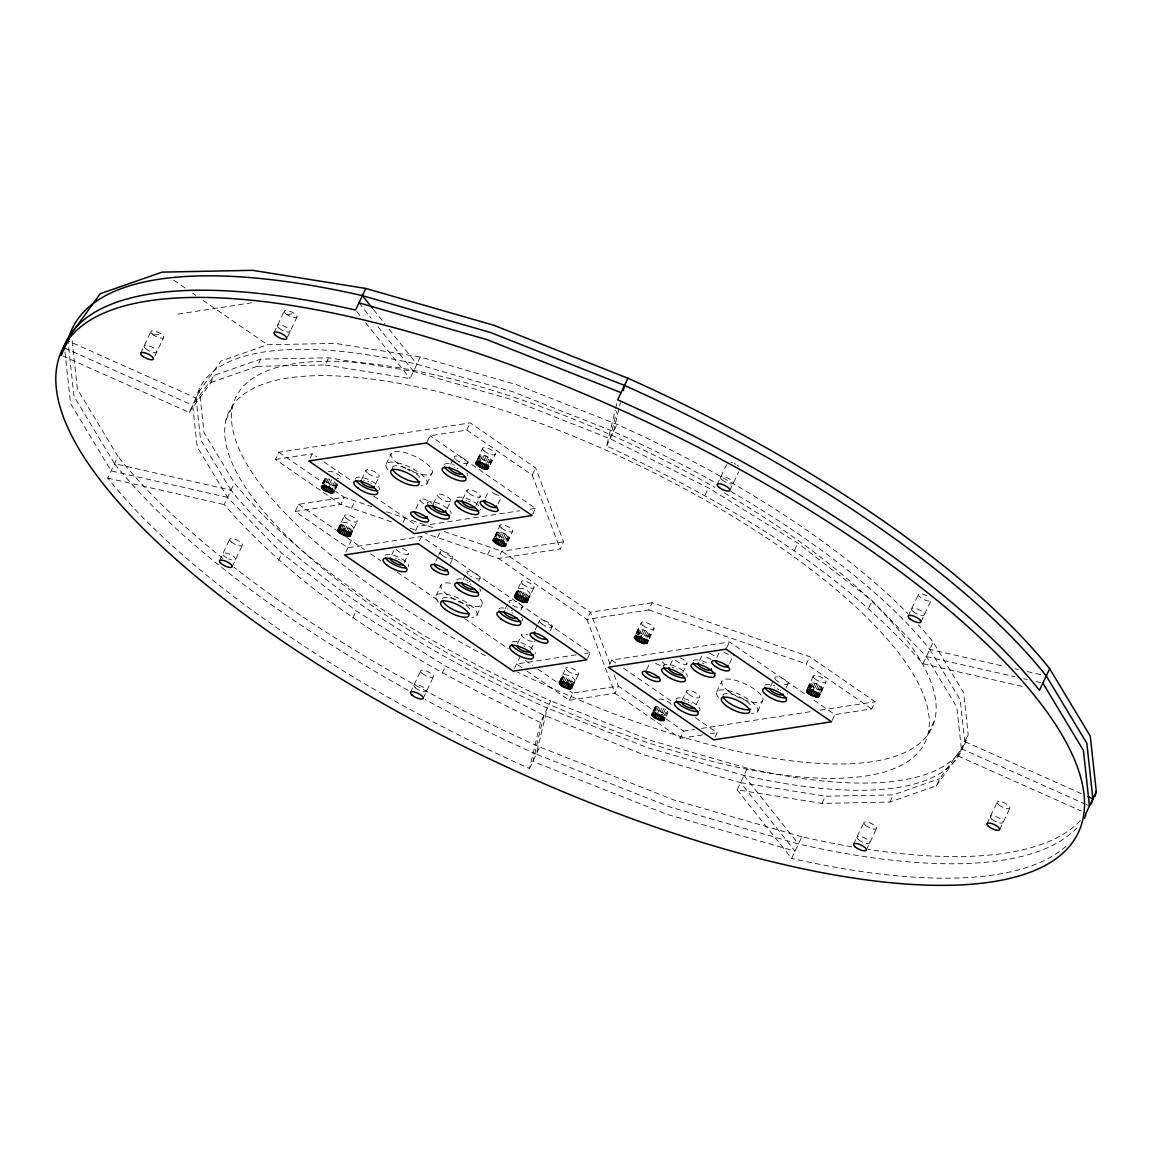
<?xml version="1.0" encoding="UTF-8"?>
<svg xmlns="http://www.w3.org/2000/svg" width="1154" height="1154" viewBox="0 0 1154 1154"><rect width="100%" height="100%" fill="white"/><g stroke="black" fill="none" stroke-linecap="round" stroke-linejoin="round"><path stroke-width="0.75" stroke-dasharray="5 3.75" d="M72.139 340.791L77.405 389.158L117.968 456.494L107.726 478.073A562.517 185.924 25.4 0 0 529.47 768.564L540.505 722.476L550.746 700.896A421.888 139.446 25.4 0 1 234.435 483.021L204.013 432.519L199.483 390.874L221.135 360.942L267.512 344.743L335.439 343.402L420.301 356.99L516.314 384.599L616.914 424.34A421.888 139.446 25.4 0 1 907.65 613.394M1022.069 686.356L922.984 663.781C837.602 566.023 722.649 500.793 606.658 445.92L615.241 410.059M615.645 408.357L616.871 403.236M543.923 715.278L532.888 761.366L667.026 814.349L795.034 851.162L740.522 782.614L644.523 755.019L543.923 715.278L445.574 666.118L356.182 610.884L281.836 553.343L227.598 497.417L197.19 446.901L192.646 405.27L214.312 375.324L260.689 359.139L328.616 357.783L413.478 371.386L509.477 398.981L610.077 438.722L708.426 487.882L797.818 543.116L872.164 600.657L926.402 656.583L956.81 707.099L961.354 748.73L939.688 778.676L936.283 785.86L889.907 802.059L821.965 803.4L737.117 789.812L747.359 768.232A421.888 139.446 25.4 0 0 968.177 734.348L963.648 692.703L933.225 642.201A421.888 139.446 25.4 0 0 918.454 624.862M610.077 438.722L616.611 411.401M1076.999 827.793A562.517 185.924 25.4 0 1 798.453 843.963L670.445 807.165L536.307 754.182L547.342 708.08A421.888 139.446 25.4 0 1 231.016 490.219L114.549 463.692L74 396.341L67.942 340.819L196.065 398.072A421.888 139.446 25.4 0 1 416.882 364.188L512.895 391.797L613.495 431.524A421.888 139.446 25.4 0 1 715.033 482.459M613.495 431.524L620.434 402.501M140.615 353.239L150.871 331.66M154.795 356.081L163.68 337.386M62.763 355.951L189.227 412.454L199.483 390.874M189.227 412.454L210.893 382.522L214.312 375.324M225.953 420.143L232.791 405.761M210.893 382.522L257.27 366.323L260.689 359.139M273.974 332.77L284.23 311.191M287.476 337.069L297.04 316.917M540.505 722.476C424.513 667.589 309.575 602.359 224.179 504.601L234.435 483.021M219.404 560.931L229.646 539.336M391.668 521.882L340.819 504.471L275.445 459.436L278.864 452.253L470.241 422.883L535.615 467.904L563.628 541.76L560.209 548.943L498.384 558.435L425.537 533.48M257.27 366.323L325.197 364.981L328.616 357.783M232.214 566.643L242.455 545.063M310.21 458.109L312.258 453.796L316.643 456.825M587.487 658.444L590.213 652.688L421.513 536.48L347.902 547.775L295.179 511.467L298.597 504.284L344.238 497.273L371.689 506.678M278.417 560.541L281.836 553.343M322.514 483.641L325.933 476.443M322.875 483.137L324.923 478.823L329.842 479.213L327.116 484.968M323.264 482.891L324.923 478.823M323.639 482.862L325.702 478.549M323.784 483.728L324.635 480.021M324.779 482.848L326.827 478.535M326.193 483.064L328.241 478.751M329.467 484.19L331.515 479.876L333.16 480.699L331.111 485.012M332.597 485.935L334.646 481.622M333.838 486.887L335.886 482.574M334.747 487.825L336.795 483.512L337.372 485.041L335.324 489.354M334.876 488.69L337.372 485.041M335.251 488.661L337.3 484.348M335.641 488.416L337.011 485.546M337.632 529.989L344.469 515.593M361.649 479.357L365.933 470.313M338.396 529.239L341.411 522.286C345.94 521.565 352.071 524.19 353.86 528.518L351.595 529.311L346.907 527.955M325.197 364.981L410.059 378.57L420.301 356.99M338.771 529.21L342.19 522.026M339.579 528.647L341.627 524.32L341.122 523.483M339.896 529.196L343.315 521.997M341.31 529.412L344.729 522.228M351.566 508.149L354.985 500.951M342.911 529.874L346.33 522.69M344.584 530.537L348.003 523.339M346.229 531.359L349.648 524.161M347.715 532.282L351.133 525.084M348.955 533.235L352.374 526.051M349.864 534.172L353.283 526.974M350.369 535.009L353.788 527.825M350.441 535.701L357.278 521.319M375.613 484.016L379.19 476.472M386.085 464.24L391.206 453.45M345.854 552.102L351.321 540.591M427.297 441.477L430.024 435.722L466.836 430.081L532.21 475.102L560.209 548.943M352.763 618.082L356.182 610.884M403.063 522.445L405.112 518.132M391.639 555.045L395.216 547.515M427.009 483.598L432.144 472.808M415.887 508.611L420.157 499.624M415.642 530.739L417.69 526.412L519.646 510.775M450.695 464.297L452.83 459.768M466.836 430.081L470.241 422.883M404.188 562.719L408.487 553.675M433.269 503.88L437.554 494.835M419.465 540.808L421.513 536.48M466.101 465.942L467.529 462.927M447.233 508.539L450.81 501.009A7.313 2.423 25.4 0 0 442.054 494.532A7.313 2.423 25.4 0 0 439.761 498.081A7.313 2.423 25.4 0 0 450.738 501.153M437.51 537.591L440.237 531.835M477.453 459.422L482.56 448.401M477.843 459.177L479.501 455.094C484.031 454.373 490.161 456.998 491.95 461.326L489.685 462.119L486.671 461.427L481.867 459.032L479.213 456.292M478.218 459.148L480.266 454.835M478.665 460.561L481.406 454.806M480.093 460.792L482.819 455.037M462.711 499.365L466.995 490.32M482.372 459.811L484.42 455.498M435.837 561.19L437.972 556.704M438.679 555.204L440.107 552.203M484.045 460.475L486.094 456.162M485.69 461.297L487.738 456.984M486.498 463.648L489.224 457.893M488.416 463.172L490.464 458.859M490.003 462.667L491.373 459.782M490.508 463.504L491.878 460.634M490.219 464.701L495.369 454.128M475.967 505.524L480.266 496.494M450.002 564.133L452.844 558.132M435.996 595.825L441.116 585.035M485.286 497.965L488.834 490.464M498.038 503.894L500.879 497.893M463.259 579.582L465.408 575.053M410.42 692.501L420.676 670.921M494.489 536.985L499.956 525.474M495.239 536.249L496.898 532.182C501.427 531.446 507.558 534.071 509.347 538.399L505.668 538.961M495.614 536.221L497.662 531.907M495.744 537.086L496.609 533.364M487.637 554.757L491.056 547.559M496.754 536.206L498.802 531.879M498.167 536.422L500.216 532.109M478.665 581.227L480.107 578.212M499.076 538.327L501.817 532.571M423.244 698.228L433.486 676.633M501.442 537.548L503.49 533.235M532.21 475.102L535.615 467.904M503.086 538.37L505.135 534.057M504.572 539.293L506.62 534.966M442.155 673.316L445.574 666.118M505.813 540.245L507.861 535.932M506.707 541.183L508.77 536.87M507.904 540.577L509.275 537.706M507.616 541.774L512.765 531.201M476.919 615.183L482.055 604.393M532.73 514.107L535.47 508.351L430.024 435.722M505.438 608.634L507.587 604.105M514.439 596.099L521.276 581.703M514.799 595.594L518.218 588.396C522.748 587.674 528.893 590.3 530.667 594.627L528.402 595.421L525.387 594.728M515.203 595.349L518.218 588.396M515.578 595.32L518.997 588.136M516.401 594.757L518.449 590.43L517.93 589.593M516.718 595.305L520.122 588.107M518.132 595.522L521.536 588.338M519.718 595.983L523.137 588.8M521.406 596.647L524.825 589.463M523.036 597.469L526.455 590.271M524.536 598.392L527.941 591.194M525.777 599.344L529.181 592.161M520.843 610.278L522.272 607.264M526.671 600.282L530.09 593.084M527.868 599.691L530.595 593.935M527.941 600.383L534.086 587.429M606.658 445.92L616.914 424.34M517.454 643.701L521.752 634.657M514.554 668.296L520.021 656.785M535.24 629.666L537.375 625.165M538.081 623.665L539.509 620.664M530.71 649.861L535.009 640.831M550.126 631.094L552.261 626.593M559.055 682.49L565.893 668.108M559.82 681.74L562.835 674.801C567.364 674.066 573.495 676.691 575.283 681.019L573.019 681.812L570.004 681.12L565.2 678.725L562.546 675.984M560.195 681.726L563.599 674.527M561.003 681.148L563.051 676.835M561.32 681.697L564.739 674.499M562.734 681.927L566.152 674.729M564.335 682.389L567.754 675.191M566.008 683.053L569.427 675.855M567.653 683.86L571.071 676.677M529.47 768.564L539.726 746.984A562.517 185.924 25.4 0 1 234.017 567.278M569.138 684.784L572.557 677.586M570.379 685.75L573.798 678.552M571.288 686.673L574.706 679.49M572.471 686.082L575.211 680.326M572.196 687.279L578.702 673.821M526.859 671.037L569.326 700.29L572.745 693.092L618.385 686.096L654.693 711.109M609.658 664.358L611.707 660.045L729.472 641.97L805.622 694.419M636.46 632.868L641.235 622.799M636.128 633.806L638.176 629.493C642.706 628.757 648.851 631.382 650.64 635.71L648.909 639.085M636.532 633.56L638.176 629.493M636.907 633.532L638.955 629.218M563.628 541.76L501.802 551.237L498.384 558.435L586.953 619.438L648.779 609.947L652.198 602.763L809.762 656.727L875.136 701.747L871.717 708.945L834.919 714.586L811.478 698.458M637.354 634.945L640.095 629.204M637.946 635.335L639.316 632.45L637.902 630.675M705.022 495.08L708.426 487.882M638.768 635.176L641.509 629.42M641.047 634.195L643.11 629.882M642.735 634.859L644.783 630.546M644.365 635.681L646.413 631.368M717.096 484.55L726.587 464.572M645.865 636.604L647.913 632.291M647.106 637.556L649.154 633.243M648.692 637.051L650.048 634.181M649.197 637.902L650.553 635.017M649.269 638.595L654.044 628.526M729.905 490.277L738.647 471.899M646.716 669.594L649.558 663.593M670.157 665.05L673.734 657.506M653.164 711.383L656.583 704.185M653.525 710.878L655.573 706.565L658.905 706.493L656.842 710.821M653.929 710.633L655.573 706.565M654.304 710.604L656.352 706.291M654.433 711.47L655.299 707.763M655.429 710.59L657.491 706.277M657.766 712.71L660.492 706.955L662.18 707.618L660.131 711.931M661.761 712.754L663.81 708.441M663.261 713.677L665.31 709.364L666.55 710.316L663.81 716.071M682.706 672.724L687.005 663.68M665.396 715.567L667.445 711.253L666.594 714.975M666.305 716.158L668.036 712.783L664.343 713.345M699.612 660.535L703.19 652.991M682.173 700.117L686.471 691.073M716.822 657.448L719.678 651.447M652.198 602.763L590.372 612.24L586.953 619.438L614.967 693.28L680.341 738.315L683.759 731.117L694.391 729.487M696.15 704.777L699.728 697.247M726.746 647.726L729.472 641.97M729.573 663.377L733.843 654.376M716.735 691.982L721.856 681.192M794.414 550.314L797.818 543.116M715.091 736.973L717.139 732.66L693.713 716.533M757.673 711.34L762.794 700.55M770.511 686.572L773.368 680.543M785.917 688.217L788.067 683.687M871.717 708.945L806.343 663.925L809.762 656.727M807.425 688.606L813.209 676.143M807.814 688.347L810.151 682.851C814.681 682.115 820.826 684.74 822.6 689.068L820.883 692.443M808.189 688.332L810.93 682.577M809.012 687.755L809.877 684.033M809.329 688.303L812.055 682.548M809.92 688.693L811.276 685.808L810.382 684.885M810.743 688.534L813.469 682.779M813.022 687.553L815.07 683.24M814.71 688.217L816.758 683.904M816.34 689.039L818.388 684.726M817.825 689.962L819.888 685.635M819.066 690.914L821.114 686.601M820.653 690.409L822.023 687.539M820.48 692.688L822.528 688.375M821.244 691.938L826.019 681.87M868.76 607.855L872.164 600.657M832.178 720.341L834.919 714.586M737.117 789.812L791.615 858.36L801.871 836.765A562.517 185.924 25.4 0 0 851.84 846.791M908.126 616.121L918.368 594.541M821.965 803.4L825.384 796.217L893.311 794.861L939.688 778.676M920.935 621.847L931.191 600.268A7.025 2.322 25.4 0 1 923.128 599.186A7.025 2.322 25.4 0 1 918.945 593.935A7.025 2.322 25.4 0 1 928.465 596.849M922.984 663.781L933.225 642.201M853.542 844.266L863.798 822.687M866.351 849.993L876.607 828.413M889.907 802.059L893.311 794.861M928.047 733.857L934.87 719.461M936.283 785.86L957.935 755.928L968.177 734.348M986.901 823.812L997.157 802.232M999.71 829.538L1009.966 807.959M650.279 636.215L645.36 635.811L639.316 632.45M822.239 689.573L817.32 689.169L811.276 685.808M177.99 314.076L251.601 302.781M153.597 335.093L160.954 333.953M286.957 314.624L294.313 313.499M275.445 459.436L312.258 453.796M295.179 511.467L340.819 504.471L344.238 497.273L335.525 491.272M530.191 509.159L535.47 508.351M576.192 654.837L516.603 663.983L525.402 670.027M584.963 653.496L590.213 652.688M569.326 700.29L614.967 693.28L618.385 686.096L613.928 674.34M701.473 728.405L811.334 711.542M820.205 710.186L875.136 701.747M680.341 738.315L703.118 734.809M710.128 733.742L717.139 732.66M336.232 485.82L332.092 485.142M740.522 782.614L825.384 796.217M730.857 491.489A421.888 139.446 25.4 0 1 929.821 649.399L1004.557 666.421M1014.986 668.801L1018.463 669.594M1027.161 671.57L1041.067 674.729M227.598 497.417L111.13 470.875L70.582 403.539L64.927 351.595M926.402 656.583L1015.058 676.778M1023.742 678.768L1027.219 679.547M1035.917 681.538L1042.87 683.125M107.726 478.073L224.179 504.601M747.359 768.232L651.361 740.623L550.746 700.896M1081.385 793.649L964.773 741.546A421.888 139.446 25.4 0 1 743.941 775.43L647.942 747.821L547.342 708.08M801.871 836.765L673.864 799.967L539.726 746.984M386.59 511.785L434.106 528.056M444.203 531.518L501.802 551.237L590.372 612.24L610.105 664.271M410.29 528.258L417.056 530.58M648.779 609.947L806.343 663.925M662.757 712.898L655.804 708.599M64.537 348.018L192.646 405.27M961.354 748.73L1084.544 803.775M1086.188 804.511L1089.463 805.982M957.935 755.928L1081.125 810.974M502.394 537.836L497.114 534.215M330.419 484.492L325.139 480.857M523.714 594.065L518.449 590.43M173.792 280.191L185.505 288.269M192.833 293.304L195.762 295.323M203.075 300.372L267.512 344.743M323.971 461.86L351.797 481.03M373.766 496.162L417.69 526.412M611.707 660.045L616.092 663.074M623.42 668.108L671.743 701.401M278.864 452.253L323.899 483.266M666.32 719.115L683.759 731.117M298.597 504.284L336.679 530.508M346.921 537.562L364.635 549.766M370.564 553.833L380.921 560.974M397.192 572.182L438.635 600.729M464.572 618.587L508.178 648.635M525.33 660.434L532.73 665.541M537.591 668.887L556.632 682M569.773 691.058L572.745 693.092M343.777 526.21L341.627 524.32M373.507 309.633L384.628 323.625M389.071 329.222L416.882 364.188M743.941 775.43L798.453 843.963M358.966 302.838L371.199 318.23M377.877 326.625L413.478 371.386M356.658 311.436L360.005 315.633M365.558 322.63L410.059 378.57M929.821 649.399L960.229 699.901L964.773 741.546M231.016 490.219L200.594 439.717L196.065 398.072M520.512 604.364A7.313 2.423 25.4 0 1 519.026 607.855A7.313 2.423 25.4 0 1 509.26 602.316A7.313 2.423 25.4 0 1 515.16 601.335M515.607 601.522A7.313 2.423 25.4 0 1 516.516 601.912M518.694 603.08A7.313 2.423 25.4 0 1 519.473 603.585M532.268 641.494A7.313 2.423 25.4 0 1 522.084 636.042A7.313 2.423 25.4 0 1 527.883 634.902M402.27 548.136A7.313 2.423 25.4 0 1 407.578 554.324A7.313 2.423 25.4 0 1 396.154 549.636M395.447 557.988A7.313 2.423 25.4 0 1 396.356 558.305M398.173 559.099A7.313 2.423 25.4 0 1 399.472 559.805M401.029 560.815A7.313 2.423 25.4 0 1 401.376 561.075M523.786 645.822A7.313 2.423 25.4 0 1 524.695 646.254M438.318 601.955A22.647 7.487 25.4 0 1 444.564 593.892A22.647 7.487 25.4 0 1 472 606.514A22.647 7.487 25.4 0 1 471.741 617.332M480.338 598.984A22.647 7.487 25.4 0 1 470.356 605.749A22.647 7.487 25.4 0 1 442.833 590.444A22.647 7.487 25.4 0 1 452.801 583.679M467.774 574.158A7.313 2.423 25.4 0 1 471.193 571.706A7.313 2.423 25.4 0 1 480.093 577.49A7.313 2.423 25.4 0 1 473.053 577.591M471.697 576.942A7.313 2.423 25.4 0 1 470.428 576.221M469.274 575.457A7.313 2.423 25.4 0 1 468.928 575.197M467.514 582.669A7.313 2.423 25.4 0 1 467.976 582.842M470.226 583.852A7.313 2.423 25.4 0 1 471.092 584.328M511.958 612.687A7.313 2.423 25.4 0 1 512.838 613.135M442.472 598.609A15.608 5.164 25.4 0 1 458.326 600.686A15.608 5.164 25.4 0 1 470.702 611.735M456.739 579.899A13.083 4.327 25.4 0 1 467.586 580.606M469.216 581.27A13.083 4.327 25.4 0 1 470.024 581.63M479.703 588.713A13.083 4.327 25.4 0 1 480.295 589.896M480.381 590.257A13.083 4.327 25.4 0 1 480.324 591.194M522.473 618.948A13.083 4.327 25.4 0 1 522.171 620.737M499.105 608.721A13.083 4.327 25.4 0 1 506.577 608.605M507.356 608.822A13.083 4.327 25.4 0 1 508.149 609.067M511.395 610.322A13.083 4.327 25.4 0 1 512.203 610.682M521.579 617.332A13.083 4.327 25.4 0 1 522.142 618.169M512.376 641.898A13.083 4.327 25.4 0 1 524.536 644.062A13.083 4.327 25.4 0 1 535.067 652.14M535.211 652.515A13.083 4.327 25.4 0 1 535.225 653.799M385.119 555.362A13.083 4.327 25.4 0 1 399.212 557.497A13.083 4.327 25.4 0 1 408.559 566.917M724.409 492.931A385.321 127.358 25.4 0 1 920.488 742.671A385.321 127.358 25.4 0 1 517.785 672.162M485.618 655.833A385.321 127.358 25.4 0 1 250.721 379.724A385.321 127.358 25.4 0 1 714.961 487.464M536.307 754.182A562.517 185.924 25.4 0 1 425.263 699.612M408.227 690.323A562.517 185.924 25.4 0 1 114.549 463.692M1080.404 820.609A562.517 185.924 25.4 0 1 867.909 849.387M222.837 558.435A562.517 185.924 25.4 0 1 117.968 456.494M227.035 558.074A7.025 2.322 25.4 0 1 224.669 552.925A7.025 2.322 25.4 0 1 235.257 558.219A7.025 2.322 25.4 0 1 228.665 558.897M1066.195 846.041A562.517 185.924 25.4 0 1 791.615 858.36M731.03 462.408A7.025 2.322 25.4 0 1 732.631 462.869M734.305 463.533A7.025 2.322 25.4 0 1 735.949 464.355M737.435 465.264A7.025 2.322 25.4 0 1 738.675 466.23M363.669 480.194A7.313 2.423 25.4 0 1 364.448 480.324M367.982 481.478A7.313 2.423 25.4 0 1 368.891 481.896M370.607 482.848A7.313 2.423 25.4 0 1 371.386 483.353M454.979 458.628A7.313 2.423 25.4 0 1 459.956 456.825A7.313 2.423 25.4 0 1 467.457 463.071A7.313 2.423 25.4 0 1 457.446 460.677M456.71 460.172A7.313 2.423 25.4 0 1 455.729 459.379M454.488 467.226A7.313 2.423 25.4 0 1 454.936 467.384M457.215 468.351A7.313 2.423 25.4 0 1 458.095 468.798M405.905 468.611A22.647 7.487 25.4 0 1 397.005 451.301A22.647 7.487 25.4 0 1 431.538 469.029A22.647 7.487 25.4 0 1 407.218 469.289M387.802 469.649A22.647 7.487 25.4 0 1 395.779 462.48A22.647 7.487 25.4 0 1 422.955 475.708A22.647 7.487 25.4 0 1 420.878 485.747M435.678 504.774A7.313 2.423 25.4 0 1 436.068 504.846M465.927 500.418A7.313 2.423 25.4 0 1 466.346 500.533M468.582 501.298A7.313 2.423 25.4 0 1 469.952 501.918M423.994 503.88A7.025 2.322 25.4 0 1 421.657 498.917A7.025 2.322 25.4 0 1 432 503.519M498.917 495.427A7.025 2.322 25.4 0 1 496.84 494.821M496.393 494.662A7.025 2.322 25.4 0 1 490.046 490.537M392.403 467.341A15.608 5.164 25.4 0 1 406.468 468.25A15.608 5.164 25.4 0 1 420.676 478.953M457.33 497.735A13.083 4.327 25.4 0 1 477.323 504.298M477.857 504.76A13.083 4.327 25.4 0 1 478.809 505.683M480.554 509.174A13.083 4.327 25.4 0 1 480.338 509.736M427.211 503.562A13.083 4.327 25.4 0 1 439.111 503.721A13.083 4.327 25.4 0 1 451.142 513.386M355.605 479.025A13.083 4.327 25.4 0 1 365.861 478.564A13.083 4.327 25.4 0 1 379.06 487.392M379.392 488.156A13.083 4.327 25.4 0 1 379.406 489.455M444.362 464.37A13.083 4.327 25.4 0 1 454.2 465.004M466.836 472.996A13.083 4.327 25.4 0 1 467.384 473.832M467.731 474.611A13.083 4.327 25.4 0 1 467.745 475.895M328.342 471.625A7.025 2.322 25.4 0 1 338.713 474.9A7.025 2.322 25.4 0 1 337.112 478.42M711.21 659.237A7.313 2.423 25.4 0 1 703.897 654.866M709.782 653.424A7.313 2.423 25.4 0 1 716.1 657.78M775.517 679.389A7.313 2.423 25.4 0 1 779.599 677.311A7.313 2.423 25.4 0 1 788.095 683.168A7.313 2.423 25.4 0 1 780.551 682.865M779.224 682.187A7.313 2.423 25.4 0 1 777.608 681.192M777.233 680.932A7.313 2.423 25.4 0 1 775.993 679.894M774.579 687.856A7.313 2.423 25.4 0 1 775.026 688M777.306 688.895A7.313 2.423 25.4 0 1 778.633 689.573M780.248 690.568A7.313 2.423 25.4 0 1 780.609 690.828M683.846 700.925A7.313 2.423 25.4 0 1 684.986 701.084M688.058 702.05A7.313 2.423 25.4 0 1 688.967 702.454M691.145 703.623A7.313 2.423 25.4 0 1 691.534 703.868M718.452 697.391A22.647 7.487 25.4 0 1 726.443 690.222A22.647 7.487 25.4 0 1 753.605 703.45A22.647 7.487 25.4 0 1 751.542 713.489M672.248 667.517A7.313 2.423 25.4 0 1 673.518 667.849M676.691 669.104A7.313 2.423 25.4 0 1 677.124 669.334M680.802 671.859A7.313 2.423 25.4 0 1 681.062 672.118M679.879 657.751A7.313 2.423 25.4 0 1 686.933 662.814A7.313 2.423 25.4 0 1 682.36 663.939A7.313 2.423 25.4 0 1 674.253 659.136M662.107 661.747A7.025 2.322 25.4 0 1 662.944 665.728A7.025 2.322 25.4 0 1 653.712 662.122M728.376 654.304A7.025 2.322 25.4 0 1 726.198 653.38M725.765 653.164A7.025 2.322 25.4 0 1 723.789 651.981M702.526 663.204A7.313 2.423 25.4 0 1 703.853 663.622M722.967 695.429A15.608 5.164 25.4 0 1 736.641 695.79A15.608 5.164 25.4 0 1 751.341 706.695M663.435 666.565A13.083 4.327 25.4 0 1 675.71 666.565A13.083 4.327 25.4 0 1 687.221 676.662M693.265 660.622A13.083 4.327 25.4 0 1 709.508 664.228M764.886 685.144A13.083 4.327 25.4 0 1 774.738 685.779M787.36 693.77A13.083 4.327 25.4 0 1 787.677 694.203M676.157 699.483A13.083 4.327 25.4 0 1 690.063 700.867A13.083 4.327 25.4 0 1 699.627 710.72M658.992 699.367A7.025 2.322 25.4 0 1 668.714 702.166A7.025 2.322 25.4 0 1 669.176 706.378M152.357 334.126A7.025 2.322 25.4 0 0 163.32 337.877A7.025 2.322 25.4 0 0 156.151 331.559A7.025 2.322 25.4 0 0 152.357 334.126M285.716 313.657A7.025 2.322 25.4 0 0 296.679 317.422A7.025 2.322 25.4 0 0 289.51 311.09A7.025 2.322 25.4 0 0 285.716 313.657M541.63 623.78A7.025 2.322 25.4 0 0 552.189 626.737A7.025 2.322 25.4 0 0 543.837 620.376A7.025 2.322 25.4 0 0 541.63 623.78M442.213 555.319A7.025 2.322 25.4 0 0 452.772 558.276A7.025 2.322 25.4 0 0 444.434 551.915A7.025 2.322 25.4 0 0 442.213 555.319M345.955 518.059A7.025 2.322 25.4 0 0 356.918 521.824A7.025 2.322 25.4 0 0 349.749 515.492A7.025 2.322 25.4 0 0 345.955 518.059M522.762 584.169A7.025 2.322 25.4 0 0 533.725 587.934A7.025 2.322 25.4 0 0 526.556 581.602A7.025 2.322 25.4 0 0 522.762 584.169M567.379 670.575A7.025 2.322 25.4 0 0 578.342 674.325A7.025 2.322 25.4 0 0 571.172 667.993A7.025 2.322 25.4 0 0 567.379 670.575M307.411 555.391A385.321 127.358 25.4 0 0 908.256 761.193A385.321 127.358 25.4 0 0 515.333 414.416A385.321 127.358 25.4 0 0 307.411 555.391M913.03 611.404A7.025 2.322 25.4 0 0 923.993 615.154A7.025 2.322 25.4 0 0 916.824 608.822A7.025 2.322 25.4 0 0 913.03 611.404M722 479.833A7.025 2.322 25.4 0 0 732.963 483.584A7.025 2.322 25.4 0 0 725.794 477.251A7.025 2.322 25.4 0 0 722 479.833M415.325 687.77A7.025 2.322 25.4 0 0 426.288 691.52A7.025 2.322 25.4 0 0 419.118 685.202A7.025 2.322 25.4 0 0 415.325 687.77M858.446 839.549A7.025 2.322 25.4 0 0 869.409 843.3A7.025 2.322 25.4 0 0 862.24 836.982A7.025 2.322 25.4 0 0 858.446 839.549M991.805 819.08A7.025 2.322 25.4 0 0 1002.768 822.845A7.025 2.322 25.4 0 0 995.599 816.513A7.025 2.322 25.4 0 0 991.805 819.08M278.879 328.053A7.025 2.322 25.4 0 0 289.842 331.804A7.025 2.322 25.4 0 0 282.672 325.486A7.025 2.322 25.4 0 0 278.879 328.053M145.519 348.508A7.025 2.322 25.4 0 0 156.482 352.273A7.025 2.322 25.4 0 0 149.313 345.94A7.025 2.322 25.4 0 0 145.519 348.508M998.643 804.699A7.025 2.322 25.4 0 0 1009.606 808.449A7.025 2.322 25.4 0 0 1002.437 802.131A7.025 2.322 25.4 0 0 998.643 804.699M865.284 825.153A7.025 2.322 25.4 0 0 876.247 828.918A7.025 2.322 25.4 0 0 869.077 822.586A7.025 2.322 25.4 0 0 865.284 825.153M422.162 673.388A7.025 2.322 25.4 0 0 433.125 677.138A7.025 2.322 25.4 0 0 425.956 670.806A7.025 2.322 25.4 0 0 422.162 673.388M231.132 541.817A7.025 2.322 25.4 0 0 242.095 545.568A7.025 2.322 25.4 0 0 234.926 539.235A7.025 2.322 25.4 0 0 231.132 541.817M368.14 473.544A7.313 2.423 25.4 0 0 379.118 476.616A7.313 2.423 25.4 0 0 370.434 470.01A7.313 2.423 25.4 0 0 368.14 473.544M469.202 493.566A7.313 2.423 25.4 0 0 480.179 496.638A7.313 2.423 25.4 0 0 471.496 490.017A7.313 2.423 25.4 0 0 469.202 493.566M484.045 450.868A7.025 2.322 25.4 0 0 495.008 454.633A7.025 2.322 25.4 0 0 487.839 448.3A7.025 2.322 25.4 0 0 484.045 450.868M501.442 527.955A7.025 2.322 25.4 0 0 512.405 531.706A7.025 2.322 25.4 0 0 505.236 525.373A7.025 2.322 25.4 0 0 501.442 527.955M688.678 694.319A7.313 2.423 25.4 0 0 699.656 697.391A7.313 2.423 25.4 0 0 690.972 690.784A7.313 2.423 25.4 0 0 688.678 694.319M728.362 691.145A22.647 7.487 25.4 0 0 762.549 700.983A22.647 7.487 25.4 0 0 736.079 680.485A22.647 7.487 25.4 0 0 728.362 691.145M642.72 625.266A7.025 2.322 25.4 0 0 653.683 629.017A7.025 2.322 25.4 0 0 646.514 622.684A7.025 2.322 25.4 0 0 642.72 625.266M814.695 678.624A7.025 2.322 25.4 0 0 825.658 682.375A7.025 2.322 25.4 0 0 818.489 676.042A7.025 2.322 25.4 0 0 814.695 678.624"/><path stroke-width="1.5" d="M623.304 390.557L624.53 385.436L490.378 332.453L362.385 295.64A562.517 185.924 25.4 0 0 67.942 340.819M365.789 288.457L355.547 310.037A562.517 185.924 25.4 0 0 61.119 355.216L71.36 333.636L100.239 293.722L162.079 272.128L252.654 270.325L365.789 288.457L493.797 325.255L627.935 378.238A562.517 185.924 25.4 0 1 1049.693 668.729L1090.256 736.079L1096.3 791.586A562.517 185.924 25.4 0 1 1094.872 796.635M321.721 488.055L321.504 486.022C326.034 485.286 332.179 487.911 333.953 492.239L330.275 492.801L323.87 489.945L321.721 488.055L323.091 485.17M322.63 488.979L324.678 484.666M323.87 489.945L325.918 485.618M325.356 490.854L327.404 486.541M327 491.676L329.727 485.921M328.674 492.34L330.722 488.027M330.275 492.801L332.323 488.488M331.688 493.032L333.059 490.147M332.828 493.003L334.184 490.133M338.223 531.518L337.992 529.484C342.522 528.748 348.667 531.374 350.441 535.701L346.763 536.278L340.358 533.408L338.223 531.518L339.579 528.647M339.117 532.456L340.488 529.571M340.358 533.408L342.406 529.095M341.844 534.331L344.584 528.575M343.488 535.153L345.536 530.84M345.161 535.817L347.21 531.489M346.763 536.278L348.811 531.951M348.176 536.495L350.225 532.182M349.316 536.48L350.672 533.595M350.08 536.206L351.451 533.321M475.794 463.49L476.083 462.292C480.612 461.571 486.743 464.196 488.531 468.524L484.853 469.087L478.448 466.216L475.794 463.49L477.165 460.605M476.299 464.326L477.669 461.456M477.208 465.264L479.256 460.951M478.448 466.216L480.497 461.903M479.934 467.139L481.983 462.826M481.579 467.961L483.627 463.648M483.252 468.625L485.3 464.312M484.853 469.087L486.901 464.773M486.267 469.303L488.315 464.99M487.406 469.289L488.762 466.404M493.191 540.562L493.479 539.365C498.009 538.644 504.139 541.269 505.928 545.597L502.25 546.159L495.845 543.289L493.191 540.562L494.561 537.692M493.696 541.399L495.066 538.529M494.604 542.337L496.653 538.024M495.845 543.289L497.893 538.976M497.331 544.212L499.379 539.899M498.975 545.034L501.701 539.279M500.648 545.698L503.389 539.942M502.25 546.159L504.298 541.846M503.663 546.39L505.034 543.505M504.803 546.361L506.159 543.491M515.03 597.628L514.799 595.594C519.329 594.858 525.474 597.483 527.263 601.811L523.57 602.388L517.165 599.517L515.03 597.628L516.401 594.757M515.925 598.565L517.987 594.238M517.165 599.517L519.213 595.204M518.665 600.441L520.714 596.128M520.295 601.263L523.036 595.507M627.935 378.238L617.693 399.818A562.517 185.924 25.4 0 1 1039.451 690.308L1049.693 668.729M521.983 601.926L524.031 597.599M523.57 602.388L525.633 598.06M524.983 602.604L527.046 598.291M526.123 602.59L527.493 599.705M526.902 602.316L528.258 599.445M559.632 684.019L559.416 681.985C563.945 681.264 570.09 683.889 571.865 688.217L568.186 688.779L561.782 685.909L559.632 684.019L561.003 681.148M560.541 684.957L561.911 682.086M561.782 685.909L563.83 681.596M563.267 686.832L565.316 682.519M564.912 687.654L567.638 681.899M566.585 688.318L568.633 684.005M568.186 688.779L570.235 684.466M569.6 689.01L571.648 684.683M570.74 688.981L572.096 686.111M634.484 637.873L634.772 636.676C639.302 635.955 645.432 638.58 647.221 642.908L643.543 643.47L637.138 640.614L634.484 637.873L635.854 635.003M634.988 638.725L636.359 635.84M635.897 639.648L637.253 636.777M637.138 640.614L639.186 636.287M638.624 641.523L641.35 635.782M640.268 642.345L642.316 638.032M641.941 643.009L643.99 638.696M643.543 643.47L645.591 639.157M644.956 643.701L647.005 639.388M646.081 643.672L647.452 640.802M646.86 643.413L648.231 640.528M651.88 714.946L652.169 713.763C656.698 713.028 662.829 715.653 664.617 719.981L660.939 720.543L654.534 717.687L651.88 714.946L653.251 712.076M652.385 715.797L653.755 712.912M653.294 716.721L655.342 712.407M654.534 717.687L656.583 713.374M656.02 718.61L658.068 714.283M657.65 719.418L659.713 715.105M659.338 720.082L662.064 714.326M660.939 720.543L662.987 716.23M662.353 720.774L663.709 717.889M663.478 720.745L664.848 717.875M806.963 692.068L806.747 690.034C811.262 689.313 817.407 691.938 819.196 696.266L815.517 696.828L809.098 693.958L806.963 692.068L808.334 689.198M807.872 693.006L809.228 690.121M809.098 693.958L811.161 689.645M810.598 694.881L813.325 689.126M812.228 695.703L814.277 691.39M813.916 696.367L815.965 692.054M815.517 696.828L817.566 692.515M816.931 697.059L818.979 692.732M818.056 697.03L819.427 694.16M818.835 696.756L820.191 693.886M1096.3 791.586L1086.058 813.181A562.517 185.924 25.4 0 1 1084.63 818.215M358.966 302.838L486.974 339.651L621.112 392.634M1087.962 796.592L1092.881 798.784A562.517 185.924 25.4 0 1 1091.453 803.833M362.385 295.64L372.396 308.233M1042.87 683.125L1083.418 750.461L1089.463 805.982M1092.881 798.784L1086.837 743.263L1046.274 675.927A562.517 185.924 25.4 0 0 624.53 385.436M517.194 617.953A7.313 2.423 25.4 0 1 508.424 616.308A7.313 2.423 25.4 0 1 504.687 611.057M403.294 564.508A7.313 2.423 25.4 0 1 395.288 563.08A7.313 2.423 25.4 0 1 390.283 557.916M530.003 651.375A7.313 2.423 25.4 0 1 523.18 650.856A7.313 2.423 25.4 0 1 516.703 645.735M474.914 589.045A7.313 2.423 25.4 0 1 466.476 587.386A7.313 2.423 25.4 0 1 462.148 582.193M546.491 638.725A7.025 2.322 25.4 0 1 537.663 636.921A7.025 2.322 25.4 0 1 534.922 631.988M447.161 570.119A7.025 2.322 25.4 0 1 439.083 568.908A7.025 2.322 25.4 0 1 434.87 563.715M447.146 569.427A7.025 2.322 25.4 0 1 447.189 569.614M469.173 613.322A15.608 5.164 25.4 0 1 454.113 610.091A15.608 5.164 25.4 0 1 442.328 600.469M478.261 592.435A13.083 4.327 25.4 0 1 466.49 589.521A13.083 4.327 25.4 0 1 456.97 582.236M520.887 621.386A13.083 4.327 25.4 0 1 508.669 618.573A13.083 4.327 25.4 0 1 498.946 610.884M533.624 654.953A13.083 4.327 25.4 0 1 521.392 652.14A13.083 4.327 25.4 0 1 511.669 644.451M406.655 567.898A13.083 4.327 25.4 0 1 395.274 565.186A13.083 4.327 25.4 0 1 385.595 558.103M445.718 510.616A7.313 2.423 25.4 0 1 438.534 510.833A7.313 2.423 25.4 0 1 433.024 504.889M462.336 473.746A7.313 2.423 25.4 0 1 454.113 472.202A7.313 2.423 25.4 0 1 449.44 467.024M374.228 486.498A7.313 2.423 25.4 0 1 366.914 486.31A7.313 2.423 25.4 0 1 361.115 480.583M475.174 507.183A7.313 2.423 25.4 0 1 467.067 505.885A7.313 2.423 25.4 0 1 462.177 500.591M427.023 516.429A7.025 2.322 25.4 0 1 421.527 517.381A7.025 2.322 25.4 0 1 414.416 511.77M496.523 505.986A7.025 2.322 25.4 0 1 488.748 505.784A7.025 2.322 25.4 0 1 485.228 500.259M419.667 481.55A15.608 5.164 25.4 0 1 404.679 478.737A15.608 5.164 25.4 0 1 392.418 468.885M478.867 510.616A13.083 4.327 25.4 0 1 466.649 507.803A13.083 4.327 25.4 0 1 456.926 500.115M377.805 490.609A13.083 4.327 25.4 0 1 365.991 487.983A13.083 4.327 25.4 0 1 356.052 480.497M449.425 515.146A13.083 4.327 25.4 0 1 437.611 512.506A13.083 4.327 25.4 0 1 427.672 505.019M465.697 477.136A13.083 4.327 25.4 0 1 453.911 474.236A13.083 4.327 25.4 0 1 444.391 466.937M783.09 694.088A7.313 2.423 25.4 0 1 776.224 693.727A7.313 2.423 25.4 0 1 769.732 688.419M694.65 707.95A7.313 2.423 25.4 0 1 687.221 706.969A7.313 2.423 25.4 0 1 681.423 701.791M711.427 669.709A7.313 2.423 25.4 0 1 703.031 668.44A7.313 2.423 25.4 0 1 698.66 663.045M711.34 668.772A7.313 2.423 25.4 0 1 711.427 668.988M681.812 674.513A7.313 2.423 25.4 0 1 673.157 672.724A7.313 2.423 25.4 0 1 669.219 667.575M727.958 665.252A7.025 2.322 25.4 0 1 722.462 666.219A7.025 2.322 25.4 0 1 715.365 660.593M658.804 676.864A7.025 2.322 25.4 0 1 651.75 676.331A7.025 2.322 25.4 0 1 646.009 671.094M750.677 709.09A15.608 5.164 25.4 0 1 735.819 706.71A15.608 5.164 25.4 0 1 723.068 696.627M684.683 677.961A13.083 4.327 25.4 0 1 672.984 674.801A13.083 4.327 25.4 0 1 663.867 667.704M715.047 673.301A13.083 4.327 25.4 0 1 702.829 670.474A13.083 4.327 25.4 0 1 693.107 662.785M786.667 697.824A13.083 4.327 25.4 0 1 774.449 695.011A13.083 4.327 25.4 0 1 764.727 687.322M697.896 711.47A13.083 4.327 25.4 0 1 685.721 708.368A13.083 4.327 25.4 0 1 676.403 700.867M426.605 442.92L308.839 460.994L414.272 533.61L532.052 515.535L426.605 442.92M418.094 543.678L344.483 554.973L513.198 671.166L586.795 659.872L418.094 543.678M726.054 649.168L608.288 667.243L713.72 739.858L831.5 721.784L726.054 649.168M445.3 609.427A15.608 5.164 25.4 0 0 468.74 615.991A15.608 5.164 25.4 0 0 450.204 601.869A15.608 5.164 25.4 0 0 445.3 609.427M500.894 618.832A13.083 4.327 25.4 0 0 520.541 624.343A13.083 4.327 25.4 0 0 505.005 612.514A13.083 4.327 25.4 0 0 500.894 618.832M458.729 589.795A13.083 4.327 25.4 0 0 478.362 595.291A13.083 4.327 25.4 0 0 462.826 583.462A13.083 4.327 25.4 0 0 458.729 589.795M387.109 565.258A13.083 4.327 25.4 0 0 406.742 570.754A13.083 4.327 25.4 0 0 391.22 558.925A13.083 4.327 25.4 0 0 387.109 565.258M513.631 652.399A13.083 4.327 25.4 0 0 533.263 657.91A13.083 4.327 25.4 0 0 517.742 646.081A13.083 4.327 25.4 0 0 513.631 652.399M433.688 569.759A9.852 3.26 25.4 0 0 448.473 573.899A9.852 3.26 25.4 0 0 436.775 564.998A9.852 3.26 25.4 0 0 433.688 569.759M533.09 638.234A9.852 3.26 25.4 0 0 547.876 642.374A9.852 3.26 25.4 0 0 536.192 633.474A9.852 3.26 25.4 0 0 533.09 638.234M176.605 559.849A562.517 185.924 25.4 0 0 1053.761 860.278A562.517 185.924 25.4 0 0 480.136 354.033A562.517 185.924 25.4 0 0 176.605 559.849M909.612 618.587A7.025 2.322 25.4 0 0 920.575 622.352A7.025 2.322 25.4 0 0 913.405 616.02A7.025 2.322 25.4 0 0 909.612 618.587M718.581 487.017A7.025 2.322 25.4 0 0 729.544 490.782A7.025 2.322 25.4 0 0 722.375 484.449A7.025 2.322 25.4 0 0 718.581 487.017M220.89 563.397A7.025 2.322 25.4 0 0 231.853 567.148A7.025 2.322 25.4 0 0 224.684 560.815A7.025 2.322 25.4 0 0 220.89 563.397M411.906 694.968A7.025 2.322 25.4 0 0 422.883 698.718A7.025 2.322 25.4 0 0 415.714 692.386A7.025 2.322 25.4 0 0 411.906 694.968M855.027 846.747A7.025 2.322 25.4 0 0 865.99 850.498A7.025 2.322 25.4 0 0 858.821 844.165A7.025 2.322 25.4 0 0 855.027 846.747M988.387 826.278A7.025 2.322 25.4 0 0 999.35 830.029A7.025 2.322 25.4 0 0 992.18 823.711A7.025 2.322 25.4 0 0 988.387 826.278M275.46 335.251A7.025 2.322 25.4 0 0 286.423 339.002A7.025 2.322 25.4 0 0 279.254 332.669A7.025 2.322 25.4 0 0 275.46 335.251M142.101 355.706A7.025 2.322 25.4 0 0 153.078 359.471A7.025 2.322 25.4 0 0 145.894 353.138A7.025 2.322 25.4 0 0 142.101 355.706M395.389 477.843A15.608 5.164 25.4 0 0 418.83 484.406A15.608 5.164 25.4 0 0 400.294 470.298A15.608 5.164 25.4 0 0 395.389 477.843M429.447 512.592A13.083 4.327 25.4 0 0 449.079 518.088A13.083 4.327 25.4 0 0 433.543 506.26A13.083 4.327 25.4 0 0 429.447 512.592M458.888 508.063A13.083 4.327 25.4 0 0 478.521 513.573A13.083 4.327 25.4 0 0 462.985 501.745A13.083 4.327 25.4 0 0 458.888 508.063M446.151 474.496A13.083 4.327 25.4 0 0 465.783 480.006A13.083 4.327 25.4 0 0 450.262 468.178A13.083 4.327 25.4 0 0 446.151 474.496M357.827 488.055A13.083 4.327 25.4 0 0 377.459 493.551A13.083 4.327 25.4 0 0 361.923 481.723A13.083 4.327 25.4 0 0 357.827 488.055M483.137 506.534A9.852 3.26 25.4 0 0 497.922 510.674A9.852 3.26 25.4 0 0 486.223 501.774A9.852 3.26 25.4 0 0 483.137 506.534M413.738 517.18A9.852 3.26 25.4 0 0 428.523 521.319A9.852 3.26 25.4 0 0 416.825 512.419A9.852 3.26 25.4 0 0 413.738 517.18M726.054 705.584A15.608 5.164 25.4 0 0 749.48 712.148A15.608 5.164 25.4 0 0 730.958 698.04A15.608 5.164 25.4 0 0 726.054 705.584M695.069 670.748A13.083 4.327 25.4 0 0 714.701 676.244A13.083 4.327 25.4 0 0 699.18 664.415A13.083 4.327 25.4 0 0 695.069 670.748M665.627 675.263A13.083 4.327 25.4 0 0 685.26 680.759A13.083 4.327 25.4 0 0 669.738 668.931A13.083 4.327 25.4 0 0 665.627 675.263M678.35 708.83A13.083 4.327 25.4 0 0 697.997 714.326A13.083 4.327 25.4 0 0 682.461 702.497A13.083 4.327 25.4 0 0 678.35 708.83M766.689 695.271A13.083 4.327 25.4 0 0 786.321 700.766A13.083 4.327 25.4 0 0 770.8 688.938A13.083 4.327 25.4 0 0 766.689 695.271M645.288 676.662A9.852 3.26 25.4 0 0 660.059 680.802A9.852 3.26 25.4 0 0 648.375 671.888A9.852 3.26 25.4 0 0 645.288 676.662M714.687 666.017A9.852 3.26 25.4 0 0 729.458 670.157A9.852 3.26 25.4 0 0 717.774 661.242A9.852 3.26 25.4 0 0 714.687 666.017"/></g></svg>
